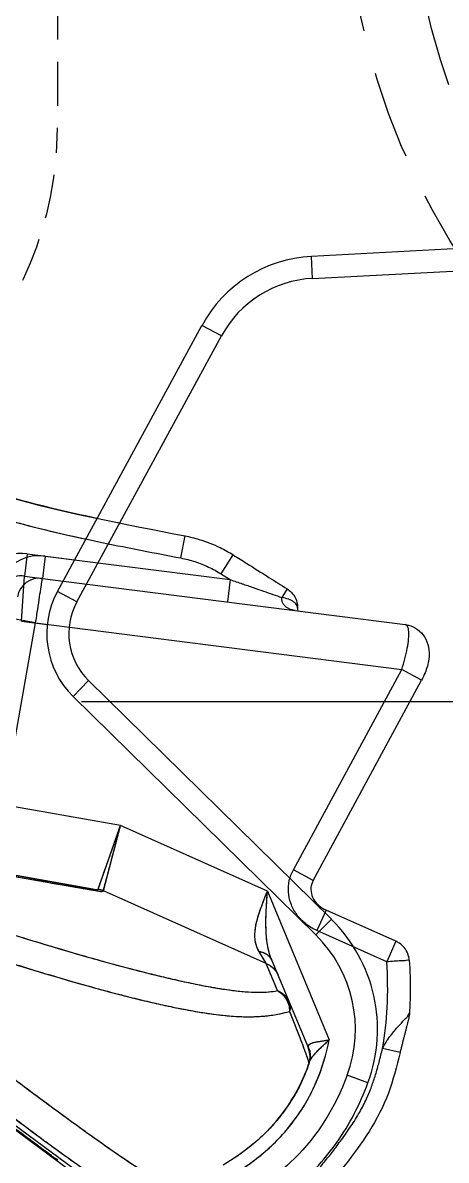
# Model space of a CAD drawing. Header units: millimetres. Extents: x 28656 to 29764, y -21384 to -20601.
# Drawn here: x 29217.5 to 29227.09, y -20912.67 to -20886.88 of the extents above; entities that cross this region are included whole.
import ezdxf

# ---------------------------------------------------------------- set-up
doc = ezdxf.new("R2010")
doc.units = ezdxf.units.MM
doc.header["$LTSCALE"] = 8
for name, pattern in [('CENTER', [2, 1.25, -0.25, 0.25, -0.25]), ('HIDDEN', [0.375, 0.25, -0.125]), ('HIDDEN2', [0.1875, 0.125, -0.0625])]:
    doc.linetypes.add(name, pattern=pattern)
for name, color, linetype in [('Cav-cor', 30, 'Continuous'), ('CL', 1, 'Continuous'), ('PRODUCT', 1, 'Continuous'), ('SLIDE', 6, 'Continuous'), ('SP', 3, 'Continuous')]:
    doc.layers.add(name, color=color, linetype=linetype)

# ---------------------------------------------------------------- blocks, each defined once
blk = doc.blocks.new('20160826.095208')
at = {"layer": 'SP', "linetype": 'HIDDEN'}
for radius in [16.5, 15]:
    blk.add_circle((0, 0), radius, dxfattribs=at)

msp = doc.modelspace()

# ---------------------------------------------------------------- linework, layer by layer
at = {"linetype": 'HIDDEN2'}
msp.add_lwpolyline([(29196.28, -20857.266), (29210.28, -20857.266, -0.414214), (29218.28, -20865.266), (29218.28, -20889.266, -0.414214), (29210.28, -20897.266), (29196.28, -20897.266, -0.414214), (29188.28, -20889.266), (29188.28, -20865.266, -0.414214)], format="xyb", close=True, dxfattribs=at)
at = {"layer": 'Cav-cor', "color": 241}
for p, q in [((29217.597, -20898.919), (29217.532, -20899.425)), ((29217.597, -20898.919), (29218.669, -20899.056)), ((29217.468, -20900.445), (29217.532, -20899.425)), ((29217.532, -20899.425), (29218.408, -20899.537)), ((29218.72, -20900.01), (29218.28, -20899.772)), ((29217.468, -20900.445), (29218.049, -20900.519)), ((29218.986, -20901.795), (29218.635, -20902.152)), ((29224.484, -20907.204), (29218.986, -20901.795)), ((29218.635, -20902.152), (29224.133, -20907.56)), ((29219.71, -20905.077), (29213.645, -20904.008)), ((29219.203, -20906.521), (29219.71, -20905.077)), ((29219.321, -20906.557), (29219.71, -20905.077)), ((29223.037, -20906.566), (29219.71, -20905.077)), ((29214.886, -20905.78), (29219.083, -20906.52)), ((29216.008, -20906.008), (29219.084, -20906.543)), ((29219.084, -20906.543), (29219.2, -20906.563)), ((29223.011, -20908.209), (29219.321, -20906.557)), ((29223.037, -20906.566), (29224.437, -20909.937)), ((29224.484, -20907.204), (29224.133, -20907.56)), ((29223.011, -20908.209), (29222.848, -20907.933)), ((29223.139, -20908.141), (29223.964, -20910.127)), ((29223.262, -20908.822), (29223.011, -20908.209)), ((29214.027, -20909.441), (29219.909, -20913.78)), ((29223.963, -20910.12), (29223.962, -20910.102)), ((29223.964, -20910.127), (29223.966, -20910.133)), ((29225.312, -20910.914), (29224.843, -20910.74)), ((29218.286, -20912.666), (29218.236, -20912.63))]:
    msp.add_line(p, q, dxfattribs=at)
msp.add_lwpolyline([(29223.226, -20911.793), (29223.251, -20911.764), (29223.351, -20911.641), (29223.446, -20911.515), (29223.537, -20911.385), (29223.622, -20911.253), (29223.699, -20911.119), (29223.769, -20910.986), (29223.833, -20910.851), (29223.892, -20910.714), (29223.947, -20910.57), (29223.976, -20910.485)], dxfattribs=at)
for centre, radius, start, end in [((29217.468, -20899.931), 1.02, 82.7323, 179.9985), ((29217.468, -20899.931), 0.51, 82.73, 180), ((29220.038, -20900.726), 2, 151.5, 225.47), ((29220.038, -20900.726), 1.5, 151.5, 225.47), ((29219.111, -20907.031), 0.519, 66.097, 79.7925), ((29222.029, -20909.699), 3.5, 339.6899, 45.47), ((29222.029, -20909.699), 3, 339.6899, 45.47), ((29223.522, -20910.308), 0.486, 21.3822, 25.0372), ((29223.493, -20910.323), 0.51, 341.4202, 22.5549), ((29223.496, -20910.321), 0.507, 21.0364, 21.7632), ((29223.491, -20910.323), 0.512, 9.6501, 21.02), ((29224.319, -20910.569), 0.356, 154.7437, 156.3635), ((29223.539, -20910.304), 0.469, 346.3677, 349.6162), ((29223.495, -20910.322), 0.508, 8.4252, 9.6388), ((29233.09, -20892.339), 25.147, 233.6653, 233.7923)]:
    msp.add_arc(centre, radius, start, end, dxfattribs=at)
for points, knots in [([(29208.472, -20892.471), (29208.767, -20892.897), (29209.41, -20893.711), (29210.521, -20894.8), (29211.752, -20895.75), (29213.078, -20896.561), (29214.475, -20897.24), (29215.924, -20897.798), (29217.412, -20898.242), (29218.419, -20898.477), (29218.924, -20898.586)], [0, 0, 0, 0, 0.125009, 0.250044, 0.375057, 0.500066, 0.625059, 0.750042, 0.875021, 1, 1, 1, 1]), ([(29219.178, -20898.118), (29218.482, -20897.971), (29215.906, -20897.366), (29212.683, -20895.959), (29210.602, -20894.19), (29209.998, -20893.548)], [0, 0, 0, 0, 0.200816, 0.743214, 1, 1, 1, 1]), ([(29219.083, -20906.52), (29219.093, -20906.522), (29219.134, -20906.531), (29219.173, -20906.548), (29219.2, -20906.563)], [0, 0, 0, 0, 0.248867, 1, 1, 1, 1]), ([(29219.083, -20906.52), (29219.098, -20906.523), (29219.119, -20906.526), (29219.146, -20906.529), (29219.163, -20906.53), (29219.178, -20906.53), (29219.19, -20906.529), (29219.198, -20906.527), (29219.202, -20906.523), (29219.203, -20906.521)], [0, 0, 0, 0, 0.3626, 0.522486, 0.663933, 0.784108, 0.880199, 0.950637, 1, 1, 1, 1]), ([(29219.2, -20906.563), (29219.215, -20906.566), (29219.237, -20906.57), (29219.265, -20906.572), (29219.282, -20906.572), (29219.297, -20906.571), (29219.308, -20906.569), (29219.317, -20906.564), (29219.32, -20906.56), (29219.321, -20906.557)], [0, 0, 0, 0, 0.369573, 0.527214, 0.664221, 0.779178, 0.871384, 0.942385, 1, 1, 1, 1]), ([(29222.848, -20907.933), (29222.823, -20907.891), (29222.782, -20907.8), (29222.752, -20907.649), (29222.753, -20907.486), (29222.779, -20907.314), (29222.826, -20907.135), (29222.91, -20906.883), (29222.986, -20906.694), (29223.037, -20906.566)], [0, 0, 0, 0, 0.102884, 0.208422, 0.320787, 0.442214, 0.572652, 0.710656, 1, 1, 1, 1]), ([(29223.139, -20908.141), (29223.115, -20908.084), (29223.075, -20907.967), (29223.035, -20907.784), (29223.012, -20907.593), (29222.999, -20907.326), (29223.008, -20906.983), (29223.027, -20906.706), (29223.037, -20906.566)], [0, 0, 0, 0, 0.114938, 0.232247, 0.352902, 0.477209, 0.735001, 1, 1, 1, 1]), ([(29216.961, -20907.454), (29217.276, -20907.553), (29217.899, -20907.747), (29218.827, -20908.022), (29219.734, -20908.274), (29220.472, -20908.464), (29221.043, -20908.596), (29221.45, -20908.683), (29221.836, -20908.756), (29222.195, -20908.812), (29222.521, -20908.849), (29222.806, -20908.862), (29223.05, -20908.854), (29223.196, -20908.835), (29223.262, -20908.822)], [0, 0, 0, 0, 0.152494, 0.302134, 0.447837, 0.587863, 0.654901, 0.719264, 0.780196, 0.836682, 0.88754, 0.931677, 0.968882, 1, 1, 1, 1]), ([(29216.874, -20908.084), (29217.205, -20908.19), (29217.861, -20908.394), (29218.838, -20908.682), (29219.793, -20908.941), (29220.573, -20909.129), (29221.178, -20909.253), (29221.609, -20909.328), (29222.019, -20909.383), (29222.402, -20909.413), (29222.75, -20909.416), (29223.054, -20909.392), (29223.312, -20909.35), (29223.467, -20909.313), (29223.537, -20909.293)], [0, 0, 0, 0, 0.152069, 0.301278, 0.446537, 0.586112, 0.652937, 0.717111, 0.777911, 0.834401, 0.885482, 0.930138, 0.968092, 1, 1, 1, 1]), ([(29222.848, -20907.933), (29222.881, -20907.938), (29222.945, -20907.955), (29223.029, -20908), (29223.097, -20908.062), (29223.128, -20908.114), (29223.139, -20908.141)], [0, 0, 0, 0, 0.270172, 0.524902, 0.766355, 1, 1, 1, 1]), ([(29223.011, -20908.209), (29223.07, -20908.233), (29223.179, -20908.305), (29223.252, -20908.414), (29223.277, -20908.473)], [0, 0, 0, 0, 0.501827, 1, 1, 1, 1]), ([(29220.7, -20913.227), (29220.619, -20913.179), (29220.451, -20913.075), (29220.19, -20912.907), (29219.91, -20912.719), (29219.498, -20912.436), (29218.936, -20912.039), (29218.209, -20911.51), (29217.412, -20910.918), (29216.551, -20910.271), (29215.797, -20909.701), (29215.166, -20909.225), (29214.842, -20908.98), (29214.679, -20908.856)], [0, 0, 0, 0, 0.038006, 0.079719, 0.124983, 0.173718, 0.281421, 0.402454, 0.536175, 0.681393, 0.836473, 0.917244, 1, 1, 1, 1]), ([(29223.262, -20908.822), (29223.322, -20908.846), (29223.432, -20908.916), (29223.506, -20909.024), (29223.53, -20909.082)], [0, 0, 0, 0, 0.503148, 1, 1, 1, 1]), ([(29223.262, -20908.822), (29223.304, -20908.844), (29223.362, -20908.886), (29223.425, -20908.956), (29223.465, -20909.016), (29223.497, -20909.08), (29223.528, -20909.172), (29223.537, -20909.244), (29223.537, -20909.292)], [0, 0, 0, 0, 0.244853, 0.369208, 0.494563, 0.620647, 0.747354, 1, 1, 1, 1]), ([(29223.53, -20909.082), (29223.543, -20909.114), (29223.558, -20909.186), (29223.547, -20909.257), (29223.537, -20909.292)], [0, 0, 0, 0, 0.487055, 1, 1, 1, 1]), ([(29223.537, -20909.293), (29223.572, -20909.381), (29223.639, -20909.548), (29223.732, -20909.784), (29223.8, -20909.962), (29223.847, -20910.088), (29223.876, -20910.169), (29223.902, -20910.24), (29223.924, -20910.303), (29223.941, -20910.355), (29223.955, -20910.398), (29223.966, -20910.432), (29223.972, -20910.455), (29223.975, -20910.469), (29223.976, -20910.476), (29223.977, -20910.482), (29223.977, -20910.484), (29223.976, -20910.485)], [0, 0, 0, 0, 0.22435, 0.424818, 0.598049, 0.673551, 0.741278, 0.801042, 0.852743, 0.896366, 0.931999, 0.95985, 0.980204, 0.987678, 0.993417, 0.997487, 1, 1, 1, 1]), ([(29220.22, -20913.717), (29220.134, -20913.671), (29219.959, -20913.572), (29219.591, -20913.348), (29219.098, -20913.025), (29218.467, -20912.584), (29217.781, -20912.082), (29217.042, -20911.522), (29216.252, -20910.909), (29215.419, -20910.25), (29214.852, -20909.792), (29214.564, -20909.554)], [0, 0, 0, 0, 0.041485, 0.085962, 0.183712, 0.293142, 0.414153, 0.546381, 0.688975, 0.840631, 1, 1, 1, 1]), ([(29222.186, -20913.036), (29222.47, -20912.869), (29223.013, -20912.49), (29223.691, -20911.761), (29224.181, -20910.895), (29224.372, -20910.26), (29224.437, -20909.937)], [0, 0, 0, 0, 0.250059, 0.500031, 0.749976, 1, 1, 1, 1]), ([(29223.962, -20910.102), (29223.962, -20910.095), (29223.963, -20910.082), (29223.969, -20910.063), (29223.981, -20910.047), (29223.998, -20910.033), (29224.02, -20910.02), (29224.056, -20910.005), (29224.109, -20909.991), (29224.182, -20909.977), (29224.263, -20909.964), (29224.349, -20909.951), (29224.407, -20909.942), (29224.437, -20909.937)], [0, 0, 0, 0, 0.037732, 0.073773, 0.11085, 0.151542, 0.197434, 0.249189, 0.369994, 0.510475, 0.665642, 0.830627, 1, 1, 1, 1]), ([(29223.998, -20910.418), (29224.007, -20910.397), (29224.031, -20910.357), (29224.091, -20910.276), (29224.183, -20910.176), (29224.306, -20910.057), (29224.393, -20909.978), (29224.437, -20909.937)], [0, 0, 0, 0, 0.103003, 0.214713, 0.4596, 0.724627, 1, 1, 1, 1]), ([(29223.964, -20910.127), (29223.963, -20910.126), (29223.963, -20910.124), (29223.963, -20910.122), (29223.963, -20910.12)], [0, 0, 0, 0, 0.296843, 1, 1, 1, 1]), ([(29223.974, -20910.131), (29223.99, -20910.171), (29224.011, -20910.258), (29224.008, -20910.346), (29224, -20910.389)], [0, 0, 0, 0, 0.501888, 1, 1, 1, 1]), ([(29215.51, -20910.646), (29215.73, -20910.809), (29216.06, -20911.049), (29216.501, -20911.361), (29216.823, -20911.587), (29217.136, -20911.808), (29217.435, -20912.026), (29217.72, -20912.239), (29217.905, -20912.381), (29217.995, -20912.45)], [0, 0, 0, 0, 0.267496, 0.398697, 0.527218, 0.65216, 0.772692, 0.888625, 1, 1, 1, 1]), ([(29224.843, -20910.74), (29224.569, -20911.479), (29224.01, -20912.363), (29223.207, -20913.028), (29222.955, -20913.202)], [0, 0, 0, 0, 0.71152, 1, 1, 1, 1]), ([(29223.565, -20913.371), (29223.764, -20913.212), (29224.139, -20912.866), (29224.623, -20912.273), (29225.019, -20911.619), (29225.223, -20911.152), (29225.312, -20910.914)], [0, 0, 0, 0, 0.249988, 0.499972, 0.749971, 1, 1, 1, 1]), ([(29223.226, -20911.794), (29223.058, -20911.99), (29222.684, -20912.35), (29222.256, -20912.643), (29222.034, -20912.774)], [0, 0, 0, 0, 0.499988, 1, 1, 1, 1]), ([(29218.191, -20912.597), (29218.175, -20912.585), (29218.109, -20912.537), (29218.044, -20912.488), (29217.995, -20912.45)], [0, 0, 0, 0, 0.246398, 1, 1, 1, 1])]:
    msp.add_open_spline(points, degree=3, knots=knots, dxfattribs=at)
at = {"layer": 'CL', "color": 6, "linetype": 'CENTER'}
msp.add_line((29170.824, -20902.266), (29229.736, -20902.266), dxfattribs=at)
at = {"layer": 'PRODUCT'}
for p, q in [((29221.074, -20899.015), (29221.171, -20898.514)), ((29218.005, -20898.971), (29217.94, -20899.477)), ((29218.005, -20898.971), (29222.196, -20899.506)), ((29221.992, -20899.378), (29222.263, -20898.946)), ((29217.94, -20899.477), (29226.153, -20900.525)), ((29222.196, -20899.506), (29222.131, -20900.011)), ((29223.482, -20899.715), (29223.36, -20899.91)), ((29223.72, -20900.156), (29223.72, -20900.156)), ((29217.787, -20900.486), (29217.285, -20900.397)), ((29217.157, -20904.059), (29217.787, -20900.486)), ((29217.787, -20900.486), (29226.077, -20901.543)), ((29223.624, -20906.083), (29226.077, -20901.543)), ((29226.526, -20901.786), (29226.077, -20901.543)), ((29224.072, -20906.326), (29226.526, -20901.786)), ((29219.71, -20905.077), (29213.645, -20904.008)), ((29223.037, -20906.566), (29219.71, -20905.077)), ((29219.083, -20906.52), (29214.886, -20905.78)), ((29224.072, -20906.326), (29223.624, -20906.083)), ((29223.011, -20908.209), (29219.321, -20906.557)), ((29223.037, -20906.566), (29224.437, -20909.937)), ((29224.366, -20906.996), (29224.158, -20907.461)), ((29225.947, -20907.703), (29224.366, -20906.996)), ((29225.738, -20908.168), (29224.158, -20907.461)), ((29225.947, -20907.703), (29225.739, -20908.169)), ((29223.139, -20908.141), (29223.964, -20910.127)), ((29214.027, -20909.441), (29219.909, -20913.78)), ((29226.254, -20909.322), (29226.254, -20909.322)), ((29220.942, -20914.653), (29214.021, -20909.548)), ((29226.04, -20910.227), (29225.644, -20910.13)), ((29223.984, -20910.452), (29223.984, -20910.451)), ((29223.994, -20910.415), (29223.994, -20910.416)), ((29223.226, -20911.794), (29223.225, -20911.794))]:
    msp.add_line(p, q, dxfattribs=at)
for radius in [1.02, 0.51]:
    msp.add_arc((29217.876, -20899.983), radius, 82.73, 170, dxfattribs=at)
for points, start_tangent, end_tangent in [([(29208.892, -20892.181), (29211.99, -20895.26), (29217.103, -20897.612), (29221.171, -20898.514)], (0.568704, -0.822543), (0.981681, -0.190532)), ([(29208.472, -20892.471), (29209.706, -20893.981), (29211.238, -20895.343), (29212.901, -20896.434), (29214.563, -20897.254), (29216.157, -20897.855), (29217.721, -20898.306), (29219.32, -20898.669), (29221.074, -20899.015)], (0.568811, -0.822469), (0.981677, -0.190554)), ([(29221.171, -20898.514), (29221.491, -20898.594), (29221.965, -20898.78), (29222.263, -20898.946)], (0.981671, -0.190583), (0.84678, -0.531944)), ([(29221.074, -20899.015), (29221.394, -20899.098), (29221.703, -20899.22), (29221.992, -20899.378)], (0.981676, -0.19056), (0.846776, -0.531949)), ([(29222.263, -20898.946), (29222.57, -20899.139), (29223.071, -20899.455), (29223.483, -20899.715)], (0.846612, -0.532211), (0.845351, -0.534211)), ([(29221.992, -20899.378), (29222.094, -20899.442), (29222.196, -20899.506)], (0.84662, -0.532198), (0.846235, -0.53281)), ([(29217.787, -20900.486), (29217.835, -20900.174), (29217.877, -20899.893), (29217.911, -20899.669), (29217.933, -20899.526), (29217.94, -20899.477)], (0.150241, 0.988649), (0.150154, 0.988663)), ([(29222.196, -20899.506), (29222.465, -20899.599), (29222.716, -20899.686), (29222.948, -20899.767), (29223.162, -20899.841), (29223.36, -20899.91)], (0.944866, -0.327456), (0.944635, -0.328123)), ([(29223.664, -20900.207), (29223.575, -20900.187), (29223.502, -20900.154), (29223.443, -20900.111), (29223.396, -20900.056), (29223.367, -20899.988), (29223.36, -20899.91)], (-0.991963, 0.12653), (0.077254, 0.997011)), ([(29223.638, -20900.016), (29223.517, -20899.951), (29223.36, -20899.91)], (-0.794435, 0.607349), (-0.976865, 0.213858)), ([(29223.483, -20899.715), (29223.576, -20899.791), (29223.676, -20899.938), (29223.72, -20900.116)], (0.844999, -0.534768), (0.059929, -0.998203)), ([(29223.72, -20900.156), (29223.707, -20900.097), (29223.638, -20900.016)], (0.003169, 0.999995), (-0.794435, 0.607349)), ([(29223.719, -20900.156), (29223.723, -20900.21)], (-0.076594, -0.997062), (0.229994, -0.973192)), ([(29223.72, -20900.116), (29223.72, -20900.156)], (0.059929, -0.998203), (-0.019654, -0.999807)), ([(29223.723, -20900.21), (29223.724, -20900.215)], (0.229994, -0.973192), (0.247311, -0.968936)), ([(29226.077, -20901.543), (29226.15, -20901.3), (29226.204, -20901.06), (29226.235, -20900.846), (29226.236, -20900.678), (29226.209, -20900.569), (29226.153, -20900.525)], (0.312435, 0.949939), (-0.991956, 0.126584)), ([(29226.155, -20900.525), (29226.229, -20900.539), (29226.437, -20900.637), (29226.595, -20900.805), (29226.685, -20901.032), (29226.691, -20901.308), (29226.607, -20901.615), (29226.526, -20901.786)], (0.991592, -0.129404), (-0.475552, -0.879688)), ([(29219.203, -20906.521), (29219.236, -20906.428), (29219.294, -20906.261), (29219.376, -20906.028), (29219.477, -20905.742), (29219.59, -20905.419), (29219.71, -20905.077)], (0.331791, 0.943353), (0.332034, 0.943267)), ([(29219.321, -20906.557), (29219.346, -20906.462), (29219.391, -20906.291), (29219.454, -20906.052), (29219.531, -20905.759), (29219.618, -20905.427), (29219.71, -20905.077)], (0.254195, 0.967153), (0.254057, 0.967189)), ([(29216.388, -20906.074), (29217.226, -20906.22), (29218.288, -20906.405), (29219.079, -20906.542)], (0.985189, -0.171471), (0.985211, -0.171343)), ([(29224.158, -20907.461), (29223.891, -20907.296), (29223.692, -20907.083), (29223.566, -20906.841), (29223.513, -20906.585), (29223.532, -20906.328), (29223.624, -20906.083)], (-0.912781, 0.40845), (0.475517, 0.879707)), ([(29224.072, -20906.326), (29224.054, -20906.364), (29224.021, -20906.532), (29224.06, -20906.703), (29224.165, -20906.856), (29224.323, -20906.975), (29224.366, -20906.996)], (-0.476, -0.879445), (0.912906, -0.408169)), ([(29219.079, -20906.542), (29219.2, -20906.563)], (0.985211, -0.171343), (0.985212, -0.171339)), ([(29219.083, -20906.52), (29219.17, -20906.53), (29219.203, -20906.521)], (0.984782, -0.173792), (0.317211, 0.948355)), ([(29219.083, -20906.52), (29219.123, -20906.53), (29219.162, -20906.544), (29219.2, -20906.563)], (0.98483, -0.173521), (0.862235, -0.506509)), ([(29219.2, -20906.563), (29219.287, -20906.572), (29219.321, -20906.557)], (0.985036, -0.172348), (0.273239, 0.961946)), ([(29219.203, -20906.521), (29219.243, -20906.53), (29219.283, -20906.542), (29219.321, -20906.557)], (0.984249, -0.17679), (0.914058, -0.405583)), ([(29222.848, -20907.933), (29222.768, -20907.722), (29222.758, -20907.481), (29222.808, -20907.204), (29222.908, -20906.896), (29223.037, -20906.566)], (-0.509836, 0.860272), (0.372343, 0.928095)), ([(29223.139, -20908.141), (29223.059, -20907.889), (29223.016, -20907.608), (29223.002, -20907.291), (29223.013, -20906.94), (29223.037, -20906.566)], (-0.38383, 0.923404), (0.068288, 0.997666)), ([(29216.961, -20907.454), (29217.672, -20907.675), (29218.318, -20907.87), (29218.905, -20908.041), (29219.44, -20908.191), (29219.925, -20908.322), (29220.353, -20908.431), (29220.726, -20908.522), (29221.054, -20908.598), (29221.351, -20908.661), (29221.63, -20908.717), (29221.902, -20908.765), (29222.179, -20908.807), (29222.464, -20908.84), (29222.749, -20908.858), (29223.018, -20908.853), (29223.262, -20908.822)], (0.953384, -0.301759), (0.982872, 0.184288)), ([(29226.248, -20908.134), (29226.214, -20907.983), (29226.138, -20907.851), (29226.028, -20907.748), (29225.947, -20907.703)], (-0.06754, 0.997717), (-0.912651, 0.40874)), ([(29216.874, -20908.084), (29217.599, -20908.311), (29218.26, -20908.511), (29218.864, -20908.685), (29219.416, -20908.837), (29219.919, -20908.968), (29220.367, -20909.077), (29220.759, -20909.166), (29221.108, -20909.237), (29221.426, -20909.295), (29221.727, -20909.343), (29222.025, -20909.38), (29222.332, -20909.405), (29222.652, -20909.413), (29222.974, -20909.397), (29223.273, -20909.355), (29223.537, -20909.293)], (0.952589, -0.304261), (0.961504, 0.274791)), ([(29222.848, -20907.933), (29222.975, -20907.973), (29223.074, -20908.044), (29223.139, -20908.141)], (0.986952, -0.161015), (0.383601, -0.923499)), ([(29223.011, -20908.209), (29222.953, -20908.11), (29222.848, -20907.933)], (-0.509353, 0.860558), (-0.509085, 0.860716)), ([(29225.644, -20910.13), (29225.75, -20909.202), (29225.738, -20908.168)], (0.180964, 0.98349), (-0.0678, 0.997699)), ([(29226.244, -20908.134), (29226.236, -20908.135), (29226.172, -20908.14), (29226.059, -20908.147), (29225.909, -20908.157), (29225.739, -20908.169)], (0.048166, -0.998839), (-0.997795, -0.066366)), ([(29226.248, -20908.134), (29226.27, -20908.86), (29226.254, -20909.32)], (0.067813, -0.997698), (-0.061857, -0.998085)), ([(29223.129, -20908.497), (29223.011, -20908.209)], (-0.379007, 0.925394), (-0.379022, 0.925388)), ([(29223.011, -20908.209), (29223.122, -20908.273)], (0.923565, -0.383442), (0.794919, -0.606715)), ([(29223.122, -20908.273), (29223.213, -20908.363), (29223.277, -20908.473)], (0.794919, -0.606715), (0.383241, -0.923648)), ([(29223.142, -20908.528), (29223.129, -20908.497)], (-0.379009, 0.925393), (-0.379007, 0.925394)), ([(29223.262, -20908.822), (29223.142, -20908.528)], (-0.378987, 0.925402), (-0.379009, 0.925393)), ([(29220.7, -20913.227), (29220.517, -20913.116), (29220.305, -20912.981), (29220.06, -20912.819), (29219.778, -20912.628), (29219.452, -20912.403), (29219.075, -20912.136), (29218.632, -20911.817), (29218.111, -20911.436), (29217.527, -20911.002), (29216.915, -20910.544), (29216.307, -20910.086), (29215.725, -20909.646), (29215.182, -20909.237), (29214.679, -20908.856)], (-0.862175, 0.506611), (-0.797201, 0.603714)), ([(29223.262, -20908.822), (29223.408, -20908.939)], (0.889069, -0.457772), (0.651951, -0.758261)), ([(29223.262, -20908.822), (29223.375, -20908.884), (29223.466, -20908.973), (29223.53, -20909.082)], (0.930512, -0.366262), (0.383568, -0.923512)), ([(29223.408, -20908.939), (29223.504, -20909.104)], (0.651951, -0.758261), (0.337856, -0.941198)), ([(29223.504, -20909.104), (29223.537, -20909.292)], (0.337856, -0.941198), (0.01101, -0.999939)), ([(29223.53, -20909.082), (29223.548, -20909.149), (29223.551, -20909.22), (29223.537, -20909.292)], (0.383568, -0.923512), (-0.281005, -0.959706)), ([(29223.537, -20909.293), (29223.657, -20909.594), (29223.75, -20909.834), (29223.822, -20910.021)], (0.370757, -0.92873), (0.351169, -0.936312)), ([(29225.644, -20910.13), (29225.722, -20909.991), (29225.809, -20909.864), (29225.899, -20909.75), (29225.986, -20909.647), (29226.07, -20909.557), (29226.142, -20909.472), (29226.204, -20909.414), (29226.242, -20909.343), (29226.254, -20909.322)], (0.455645, 0.890162), (0.449887, 0.893085)), ([(29226.256, -20909.32), (29226.255, -20909.334), (29226.246, -20909.391), (29226.236, -20909.442), (29226.224, -20909.496), (29226.21, -20909.555), (29226.194, -20909.619), (29226.177, -20909.686), (29226.159, -20909.756), (29226.14, -20909.828), (29226.121, -20909.902), (29226.102, -20909.978), (29226.082, -20910.057), (29226.062, -20910.138), (29226.041, -20910.222), (29226.04, -20910.227)], (-0.061018, -0.998137), (-0.239458, -0.970907)), ([(29217.968, -20912.217), (29217.584, -20911.931), (29216.959, -20911.455), (29216.316, -20910.957), (29215.69, -20910.463), (29215.103, -20909.994), (29214.564, -20909.554)], (-0.804609, 0.593805), (-0.77128, 0.636496)), ([(29222.186, -20913.036), (29223.042, -20912.418), (29223.68, -20911.71), (29224.143, -20910.891), (29224.437, -20909.937)], (0.863349, 0.504608), (0.196912, 0.980421)), ([(29224.038, -20910.013), (29224.14, -20909.985), (29224.277, -20909.962), (29224.437, -20909.937)], (0.934433, 0.356139), (0.986888, 0.161408)), ([(29224.109, -20910.259), (29224.182, -20910.18), (29224.302, -20910.062), (29224.437, -20909.937)], (0.657561, 0.753401), (0.729986, 0.683462)), ([(29223.174, -20913.764), (29223.47, -20913.538), (29223.732, -20913.32), (29223.958, -20913.11), (29224.153, -20912.907), (29224.331, -20912.699), (29224.514, -20912.468), (29224.714, -20912.2), (29224.928, -20911.895), (29225.126, -20911.575), (29225.28, -20911.272), (29225.396, -20910.995), (29225.485, -20910.73), (29225.566, -20910.442), (29225.644, -20910.13)], (0.805593, 0.592469), (0.239757, 0.970833)), ([(29226.04, -20910.227), (29225.775, -20911.147), (29225.337, -20912.016), (29224.799, -20912.767), (29224.146, -20913.495), (29223.415, -20914.093)], (-0.240256, -0.97071), (-0.807722, -0.589564)), ([(29223.822, -20910.021), (29223.875, -20910.166)], (0.351169, -0.936312), (0.340852, -0.940117)), ([(29223.875, -20910.166), (29223.914, -20910.274)], (0.340852, -0.940117), (0.328519, -0.944497)), ([(29223.962, -20910.102), (29223.979, -20910.05)], (-0.041611, 0.999134), (0.615488, 0.788146)), ([(29223.964, -20910.127), (29223.963, -20910.12), (29223.962, -20910.102)], (-0.380246, 0.924885), (-0.043562, 0.999051)), ([(29223.962, -20910.102), (29224, -20910.219)], (0.423231, -0.906022), (0.181839, -0.983328)), ([(29223.992, -20910.219), (29223.978, -20910.165), (29223.964, -20910.127)], (-0.201995, 0.979387), (-0.383407, 0.923579)), ([(29223.979, -20910.05), (29224.038, -20910.013)], (0.615488, 0.788146), (0.934433, 0.356139)), ([(29224, -20910.273), (29223.992, -20910.219)], (-0.101115, 0.994875), (-0.201995, 0.979387)), ([(29224, -20910.219), (29224.006, -20910.34)], (0.181839, -0.983328), (-0.076159, -0.997096)), ([(29223.906, -20910.662), (29223.918, -20910.632), (29223.976, -20910.474)], (0.369402, 0.92927), (0.325627, 0.945498)), ([(29223.976, -20910.474), (29223.907, -20910.662)], (-0.32544, -0.945563), (-0.36913, -0.929378)), ([(29223.914, -20910.274), (29223.94, -20910.353), (29223.958, -20910.408), (29223.969, -20910.446), (29223.975, -20910.469), (29223.976, -20910.474)], (0.328519, -0.944497), (0.151924, -0.988392)), ([(29223.976, -20910.474), (29223.984, -20910.451)], (0.325627, 0.945498), (0.320372, 0.947292)), ([(29223.981, -20910.459), (29223.976, -20910.474)], (-0.321878, -0.946781), (-0.32544, -0.945563)), ([(29223.984, -20910.451), (29224.018, -20910.379)], (0.321186, 0.947016), (0.51433, 0.857592)), ([(29223.984, -20910.452), (29223.99, -20910.431), (29223.992, -20910.426)], (0.320588, 0.947219), (0.260574, 0.965454)), ([(29223.992, -20910.426), (29223.994, -20910.416)], (0.260574, 0.965454), (0.238506, 0.971141)), ([(29223.993, -20910.422), (29223.995, -20910.406)], (0.188591, 0.982056), (0.18544, 0.982656)), ([(29224.006, -20910.34), (29223.994, -20910.415)], (-0.076159, -0.997096), (-0.235632, -0.971842)), ([(29223.995, -20910.406), (29224, -20910.37)], (0.18544, 0.982656), (0.073812, 0.997272)), ([(29224.003, -20910.324), (29224, -20910.273)], (0.012171, 0.999926), (-0.101115, 0.994875)), ([(29224, -20910.37), (29224.003, -20910.324)], (0.073812, 0.997272), (0.012171, 0.999926)), ([(29224.018, -20910.379), (29224.086, -20910.286)], (0.51433, 0.857592), (0.637489, 0.770459)), ([(29224.086, -20910.286), (29224.109, -20910.259)], (0.637489, 0.770459), (0.657561, 0.753401)), ([(29223.633, -20911.222), (29223.906, -20910.662)], (0.5061, 0.862475), (0.369402, 0.92927)), ([(29223.907, -20910.662), (29223.865, -20910.763), (29223.711, -20911.085), (29223.634, -20911.222)], (-0.36913, -0.929378), (-0.506471, -0.862257)), ([(29223.577, -20911.315), (29223.605, -20911.269), (29223.633, -20911.222)], (0.529825, 0.848107), (0.5061, 0.862475)), ([(29223.634, -20911.222), (29223.577, -20911.315)], (-0.506471, -0.862257), (-0.530031, -0.847978)), ([(29223.225, -20911.794), (29223.577, -20911.315)], (0.650157, 0.7598), (0.529825, 0.848107)), ([(29223.577, -20911.315), (29223.509, -20911.421), (29223.249, -20911.766), (29223.226, -20911.794)], (-0.530031, -0.847978), (-0.650013, -0.759923)), ([(29223.225, -20911.794), (29222.922, -20912.113), (29222.518, -20912.452), (29222.034, -20912.774)], (-0.650228, -0.759739), (-0.860975, -0.508648)), ([(29220.22, -20913.717), (29219.982, -20913.583), (29219.711, -20913.42), (29219.4, -20913.222), (29219.044, -20912.984), (29218.633, -20912.699), (29218.152, -20912.353), (29217.968, -20912.217)], (-0.881722, 0.47177), (-0.804609, 0.593805))]:
    msp.add_spline(points, degree=3, dxfattribs=dict(at, start_tangent=start_tangent, end_tangent=end_tangent))
at = {"layer": 'SLIDE'}
for p, q in [((29263.28, -20890.121), (29224.034, -20892.178)), ((29224.06, -20892.677), (29263.28, -20890.622)), ((29224.06, -20892.677), (29224.034, -20892.178)), ((29218.28, -20899.772), (29221.554, -20893.742)), ((29218.72, -20900.01), (29221.993, -20893.981)), ((29221.993, -20893.981), (29221.554, -20893.742))]:
    msp.add_line(p, q, dxfattribs=at)
for radius in [3, 2.5]:
    msp.add_arc((29224.191, -20895.174), radius, 93, 151.5, dxfattribs=at)

# ---------------------------------------------------------------- block references
at = {"layer": 'SP'}
msp.add_blockref('20160826.095208', (29241.28, -20883.266), dxfattribs=at)

doc.saveas('drawing.dxf')
